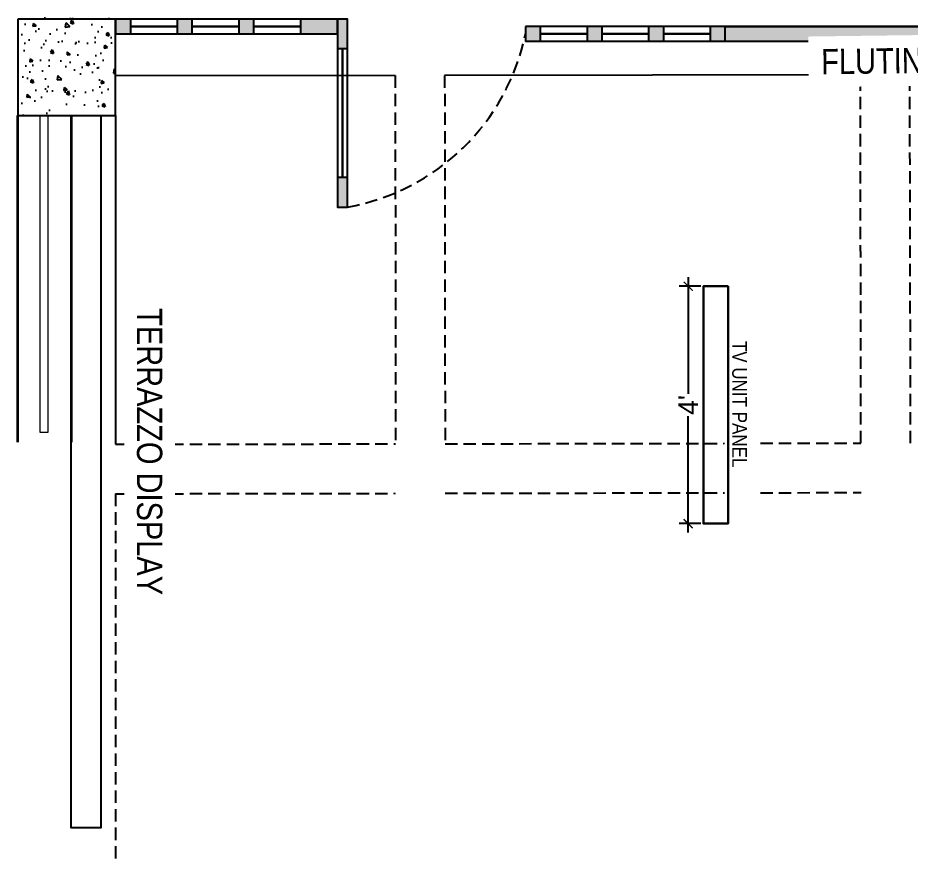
# Model space of a CAD drawing. Header units: inches. Extents: x -137722 to 81594, y -22256 to -1207.
# Drawn here: x -63502.8 to -63322.4, y -3583.4 to -3412.7 of the extents above; entities that cross this region are included whole.
import ezdxf

# ---------------------------------------------------------------- set-up
doc = ezdxf.new("R2010")
doc.units = ezdxf.units.IN
doc.header["$LTSCALE"] = 0.05
doc.header["$MEASUREMENT"] = 0
doc.header["$PDMODE"] = 3
doc.header["$PDSIZE"] = -4
doc.linetypes.add('A2-XREF-115_FURN$0$HIDDEN', pattern=[0.375, 0.25, -0.125])
doc.linetypes.add('DASHED2', pattern=[0.375, 0.25, -0.125])
doc.layers.get('Defpoints').update_dxf_attribs({"linetype": 'DASHED2'})
for name, color, linetype in [('00 floor', 7, 'Continuous'), ('beam', 7, 'Continuous'), ('Civil Dimension - Text', 7, 'Continuous'), ('glass', 162, 'Continuous'), ('text', 176, 'Continuous'), ('Vector Graphics', 7, 'Continuous')]:
    doc.layers.add(name, color=color, linetype=linetype)
doc.layers.add('FURNITURE', color=36, linetype='Continuous', lineweight=18)
doc.layers.add('WALL', color=7, linetype='Continuous', lineweight=35)
doc.styles.add('4MMOF3-8', font='ARIALN.TTF', dxfattribs={"height": 5.12})
doc.styles.add('9-128OF1-4', font='stylu.ttf')
doc.dimstyles.new('DIM 1-4', dxfattribs={"dimtxt": 3.0792, "dimasz": 1.82, "dimexe": 1.82, "dimexo": 0, "dimgap": 0.09, "dimtad": 0, "dimzin": 0, "dimdsep": 46, "dimlunit": 4, "dimtxsty": '9-128OF1-4', "dimblk": 'ARCHTICK', "dimcen": 1.8125, "dimdle": 1.82, "dimclrd": 8, "dimclre": 8, "dimadec": 0, "dimazin": 0, "dimtfac": 1, "dimtofl": 0, "dimtmove": 0, "dimatfit": 3, "dimldrblk": 'OPEN90', "dimfxl": 1, "dimtolj": 1, "dimtzin": 0, "dimlwd": -1, "dimarcsym": 0})

# ---------------------------------------------------------------- blocks, each defined once
blk = doc.blocks.new('_ArchTick')
at = {"color": 0, "const_width": 0.15}
blk.add_lwpolyline([(-0.5, -0.5), (0.5, 0.5)], dxfattribs=at)
blk = doc.blocks.new('*D245')
at = {"layer": 'Civil Dimension - Text', "color": 8, "ltscale": 50, "transparency": 16777216}
for p, q in [((-63367.24, -3465.1), (-63367.24, -3488.66)), ((-63367.24, -3516.74), (-63367.24, -3493.18))]:
    blk.add_line(p, q, dxfattribs=at)
at = {"layer": 'Civil Dimension - Text', "color": 8, "lineweight": -2, "ltscale": 50, "transparency": 16777216}
for p, q in [((-63364.68, -3466.92), (-63369.06, -3466.92)), ((-63364.68, -3514.92), (-63369.06, -3514.92))]:
    blk.add_line(p, q, dxfattribs=at)
at = {"layer": 'Defpoints', "color": 0, "ltscale": 50, "transparency": 16777216}
for p in [(-63364.68, -3466.92), (-63367.24, -3514.92), (-63364.68, -3514.92)]:
    blk.add_point(p, dxfattribs=at)
at = {"layer": 'Civil Dimension - Text', "color": 8, "ltscale": 50, "transparency": 16777216, "xscale": 1.82, "yscale": 1.82, "zscale": 1.82}
for p, rotation in [((-63367.24, -3466.92), 90), ((-63367.24, -3514.92), 270)]:
    blk.add_blockref('_ArchTick', p, dxfattribs=dict(at, rotation=rotation))
at = {"layer": 'Civil Dimension - Text', "color": 0, "ltscale": 50, "transparency": 16777216, "insert": (-63367.24, -3490.92), "char_height": 4, "attachment_point": 5, "rotation": 90, "style": '9-128OF1-4'}
blk.add_mtext("\\A1;4'", dxfattribs=at)
blk = doc.blocks.new('_Open90')
at = {"color": 0, "linetype": 'ByBlock', "lineweight": -2}
for p, q in [((0, 0), (-1, 0)), ((-0.5, 0.5), (0, 0)), ((0, 0), (-0.5, -0.5))]:
    blk.add_line(p, q, dxfattribs=at)

msp = doc.modelspace()

# ---------------------------------------------------------------- hatches: boundary and pattern name
at = {"ltscale": 50}
h = msp.add_hatch(color=43, dxfattribs=at)
h.dxf.hatch_style = 1
h.paths.add_polyline_path([(-63480.0297, -3412.917), (-63483.0297, -3412.917), (-63483.0297, -3415.917), (-63480.0297, -3415.917)])
h = msp.add_hatch(color=43, dxfattribs=at)
h.dxf.hatch_style = 1
h.paths.add_polyline_path([(-63467.5713, -3412.917), (-63470.5713, -3412.917), (-63470.5713, -3415.917), (-63467.5713, -3415.917)])
h = msp.add_hatch(color=43, dxfattribs=at)
h.dxf.hatch_style = 1
h.paths.add_polyline_path([(-63455.113, -3412.917), (-63458.113, -3412.917), (-63458.113, -3415.917), (-63455.113, -3415.917)])
h = msp.add_hatch(color=43, dxfattribs=at)
h.dxf.hatch_style = 1
h.paths.add_polyline_path([(-63438.1547, -3412.917), (-63445.6547, -3412.917), (-63445.6547, -3415.917), (-63438.1547, -3415.917)])
h = msp.add_hatch(color=43, dxfattribs=at)
h.dxf.hatch_style = 1
h.paths.add_polyline_path([(-63436.1547, -3412.917), (-63438.1547, -3412.917), (-63438.1547, -3418.917), (-63436.1547, -3418.917)])
h = msp.add_hatch(color=43, dxfattribs=at)
h.dxf.hatch_style = 1
h.paths.add_polyline_path([(-63397.1547, -3414.417), (-63400.1547, -3414.417), (-63400.1547, -3417.417), (-63397.1547, -3417.417)])
h = msp.add_hatch(color=43, dxfattribs=at)
h.dxf.hatch_style = 1
h.paths.add_polyline_path([(-63384.6963, -3414.417), (-63387.6963, -3414.417), (-63387.6963, -3417.417), (-63384.6963, -3417.417)])
h = msp.add_hatch(color=43, dxfattribs=at)
h.dxf.hatch_style = 1
h.paths.add_polyline_path([(-63372.238, -3414.417), (-63375.238, -3414.417), (-63375.238, -3417.417), (-63372.238, -3417.417)])
h = msp.add_hatch(color=43, dxfattribs=at)
h.dxf.hatch_style = 1
h.paths.add_polyline_path([(-63359.7797, -3414.417), (-63362.7797, -3414.417), (-63362.7797, -3417.417), (-63359.7797, -3417.417)])
h = msp.add_hatch(color=43, dxfattribs=at)
h.dxf.hatch_style = 1
h.paths.add_polyline_path([(-63436.1547, -3444.917), (-63438.1547, -3444.917), (-63438.1547, -3450.917), (-63436.1547, -3450.917)])
at = {"layer": '00 floor'}
h = msp.add_hatch(color=45, dxfattribs=at)
h.dxf.hatch_style = 1
h.paths.add_polyline_path([(-63251.7797, -3417.417), (-63251.7797, -3414.417), (-63359.7797, -3414.417), (-63359.7797, -3417.417)])
at = {"layer": 'Civil Dimension - Text', "ltscale": 50, "true_color": 0x939598}
h = msp.add_hatch(dxfattribs=at)
h.set_pattern_fill('AR-CONC', color=252, angle=-90)
h.set_pattern_definition([(320, (-59978.411, -68985.7), (-0.62752135, -7.1726018), [0.75, -8.25]), (265, (-59978.411, -68985.7), (7.5219213, 1.3875133), [0.6, -6.6]), (10.451444, (-59978.463, -68986.298), (6.8943999, -5.7850885), [0.6374019, -7.0114211]), (316.1842, (-59976.411, -68985.7), (-1.6551928, -10.6724133), [1.125, -12.375]), (6.635635, (-59976.549, -68986.59), (9.741186, -9.3466195), [0.9561034, -10.5171376]), (261.184164, (-59976.411, -68985.7), (9.741186, -9.3466195), [0.9, -9.9]), (291, (-59976.911, -68986.7), (-4.0261889, -5.9690705), [0.75, -8.25]), (236, (-59976.911, -68986.7), (7.25150045, -2.4331533), [0.6, -6.6]), (341.451445, (-59977.2465, -68987.1975), (3.2253115, -8.4022238), [0.6374019, -7.0114211]), (307.5, (-59978.411, -68985.7), (3.32893854, -0.12159855), [0, -6.52, 0, -6.7, 0, -6.625]), (277.5, (-59978.411, -68985.7), (3.94411712, -2.63069537), [0, -3.82, 0, -6.37, 0, -2.525]), (237.5, (-59978.411, -68983.47), (-0.22554872, -5.33822436), [0, -2.5, 0, -7.8, 0, -10.35]), (227.5, (-59978.411, -68982.47), (1.00104982, -5.8318617), [0, -3.25, 0, -5.18, 0, -7.35])])
h.paths.add_polyline_path([(-63483.0297, -3432.417), (-63483.0297, -3412.667), (-63502.2797, -3412.667), (-63502.2797, -3432.417)])

# ---------------------------------------------------------------- linework, layer by layer
at = {"ltscale": 50}
for p, q in [((-63480.0297, -3412.917), (-63480.0297, -3415.917)), ((-63470.5713, -3412.917), (-63470.5713, -3415.917)), ((-63467.5713, -3412.917), (-63467.5713, -3415.917)), ((-63458.113, -3412.917), (-63458.113, -3415.917)), ((-63455.113, -3412.917), (-63455.113, -3415.917)), ((-63445.6547, -3412.917), (-63445.6547, -3415.917)), ((-63359.7797, -3414.417), (-63400.1547, -3414.417)), ((-63400.1547, -3414.417), (-63400.1547, -3417.417)), ((-63397.1547, -3414.417), (-63397.1547, -3417.417)), ((-63387.6963, -3414.417), (-63387.6963, -3417.417)), ((-63384.6963, -3414.417), (-63384.6963, -3417.417)), ((-63375.238, -3414.417), (-63375.238, -3417.417)), ((-63372.238, -3414.417), (-63372.238, -3417.417)), ((-63362.7797, -3414.417), (-63362.7797, -3417.417)), ((-63359.7797, -3417.417), (-63400.1547, -3417.417)), ((-63436.1547, -3418.917), (-63438.1547, -3418.917)), ((-63436.1547, -3444.917), (-63438.1547, -3444.917))]:
    msp.add_line(p, q, dxfattribs=at)
msp.add_lwpolyline([(-63438.1547, -3412.917), (-63438.1547, -3450.917), (-63436.1547, -3450.917), (-63436.1547, -3412.917)], close=True, dxfattribs=at)
at = {"color": 5, "lineweight": 13}
msp.add_lwpolyline([(-63496.722, -3432.417), (-63496.722, -3496.4799), (-63498.2838, -3496.4799), (-63498.2838, -3432.417)], close=True, dxfattribs=at)
at = {"linetype": 'A2-XREF-115_FURN$0$HIDDEN', "ltscale": 200}
msp.add_arc((-63443.8923, -3406.944), 44.6486, 279.979787, 348.406354, dxfattribs=at)
at = {"layer": '00 floor'}
for points in [[(-63438.1547, -3412.917), (-63483.0297, -3412.917), (-63483.0297, -3415.917), (-63438.1547, -3415.917)], [(-63251.7797, -3417.417), (-63359.7797, -3417.417), (-63359.7797, -3414.417), (-63251.7797, -3414.417)], [(-63486.0297, -3432.417), (-63486.0297, -3576.417), (-63492.0297, -3576.417), (-63492.0297, -3432.417)]]:
    msp.add_lwpolyline(points, close=True, dxfattribs=at)
at = {"layer": 'beam', "color": 9, "ltscale": 15, "true_color": 0xc7c8ca}
for p, q in [((-63332.3318, -3414.417), (-63384.7797, -3414.417)), ((-63332.4307, -3424.1718), (-63416.4852, -3424.3071)), ((-63426.4852, -3424.3231), (-63483.0297, -3424.4142))]:
    msp.add_line(p, q, dxfattribs=at)
at = {"layer": 'beam', "color": 9, "linetype": 'A2-XREF-115_FURN$0$HIDDEN', "ltscale": 200, "true_color": 0xc7c8ca}
for p, q in [((-63332.3108, -3498.6454), (-63332.4307, -3424.1718)), ((-63322.2768, -3498.6594), (-63322.4307, -3424.1557)), ((-63426.4852, -3424.2946), (-63426.4029, -3498.7968)), ((-63416.4852, -3424.2946), (-63416.4029, -3498.7807)), ((-63483.0297, -3498.888), (-63426.4029, -3498.7968)), ((-63416.4029, -3498.7807), (-63332.3108, -3498.6454)), ((-63483.0297, -3508.888), (-63426.3919, -3508.7968)), ((-63483.0297, -3508.888), (-63483.0297, -3583.3618)), ((-63416.3919, -3508.7807), (-63332.2947, -3508.6454))]:
    msp.add_line(p, q, dxfattribs=at)
at = {"layer": 'beam', "color": 253, "ltscale": 15}
msp.add_line((-63483.0297, -3432.417), (-63483.0297, -3498.888), dxfattribs=at)
at = {"layer": 'glass', "lineweight": 30, "ltscale": 50}
for p, q in [((-63470.5713, -3414.417), (-63480.0297, -3414.417)), ((-63458.113, -3414.417), (-63467.5713, -3414.417)), ((-63445.6547, -3414.417), (-63455.113, -3414.417)), ((-63387.6963, -3415.917), (-63397.1547, -3415.917)), ((-63375.238, -3415.917), (-63384.6963, -3415.917)), ((-63362.7797, -3415.917), (-63372.238, -3415.917)), ((-63437.1547, -3418.917), (-63437.1547, -3444.917))]:
    msp.add_line(p, q, dxfattribs=at)
at = {"layer": 'Vector Graphics', "linetype": 'Continuous', "ltscale": 3}
msp.add_line((-63251.7797, -3414.417), (-63357.7797, -3414.417), dxfattribs=at)
at = {"layer": 'Vector Graphics', "color": 1, "linetype": 'Continuous', "ltscale": 3}
msp.add_lwpolyline([(-63502.7797, -3412.917), (-63502.7797, -3432.417), (-63483.0297, -3432.417), (-63483.0297, -3412.917), (-63502.7797, -3412.917)], dxfattribs=at)
at = {"layer": 'WALL'}
for p, q in [((-63502.7797, -3498.4715), (-63502.7797, -3432.417)), ((-63492.0297, -3432.417), (-63492.0297, -3498.4715))]:
    msp.add_line(p, q, dxfattribs=at)

# ---------------------------------------------------------------- dimensions: what is measured, and where the dimension line sits
at = {"layer": 'Civil Dimension - Text', "ltscale": 50}
dim = msp.add_linear_dim(base=(-63367.2375, -3514.917), p1=(-63364.6751, -3466.917), p2=(-63364.6751, -3514.917), angle=270, dimstyle='DIM 1-4', override={"dimtxt": 4, "dimdec": 3, "dimtdec": 3, "dimtmove": 1, "dimfxl": 0, "dimfrac": 1, "dimarcsym": 1}, dxfattribs=at)
dim.commit()
dim.dimension.update_dxf_attribs({"geometry": '*D245', "text_midpoint": (-63367.2375, -3490.917)})

# ---------------------------------------------------------------- next in the draw order: texts
at = {"layer": 'text', "ltscale": 50, "attachment_point": 4, "style": '4MMOF3-8', "bg_fill": 2}
for s, insert, char_height, width, rotation in [('FLUTING SAMPLES ', (-63340.3518, -3421.5669), 5.12, 66.281096, 0.748841), ('\\pi38.21527;TV UNIT PANEL', (-63356.8705, -3439.7606), 3, 101.801618, 270), ('\\pi4.23315;TERRAZZO DISPLAY', (-63476.1723, -3467.1298), 5.12, 66.281096, 270)]:
    msp.add_mtext(s, dxfattribs=dict(at, insert=insert, char_height=char_height, width=width, rotation=rotation))

# ---------------------------------------------------------------- next in the draw order: linework, layer by layer
at = {"layer": 'FURNITURE', "lineweight": 30, "ltscale": 50}
msp.add_lwpolyline([(-63359.1833, -3466.917), (-63359.1833, -3514.917), (-63364.1833, -3514.917), (-63364.1833, -3466.917)], close=True, dxfattribs=at)

doc.saveas('drawing.dxf')
